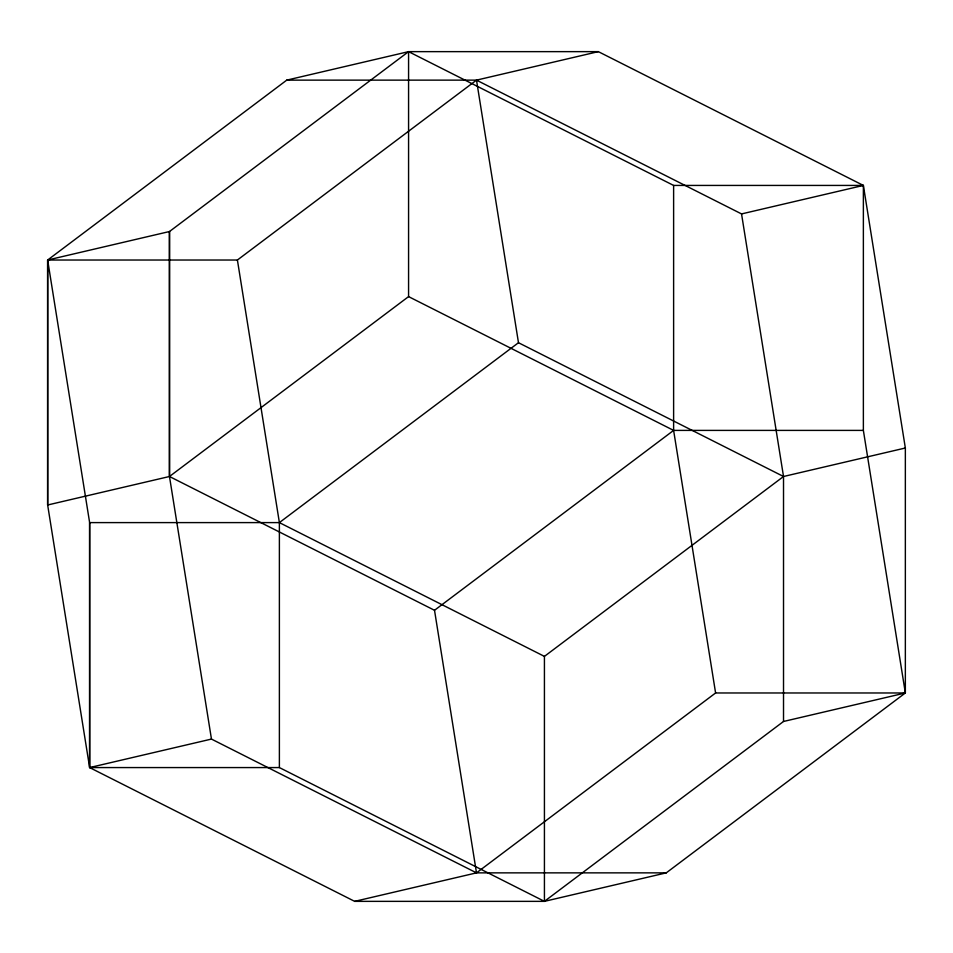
<?xml version="1.0" encoding="UTF-8"?>
<svg xmlns="http://www.w3.org/2000/svg" width="953" height="953" viewBox="0 0 953 953"><rect width="100%" height="100%" fill="white"/><g stroke="black" fill="none" stroke-linecap="round" stroke-linejoin="round"><path stroke-width="1.43" d="M408.575 51.641L408.575 296.609L169.479 476.5L47.65 504.995L47.65 260.026L169.479 231.531L408.575 51.641L673.616 185.43L863.37 185.43L863.37 430.399L905.35 692.974L783.521 721.469L544.425 901.359L279.384 767.57L279.384 522.601L237.404 260.026L476.5 80.135L598.329 51.641L863.37 185.43L905.35 448.005L905.35 692.974L666.254 872.865L544.425 901.359L354.671 901.359L89.63 767.57L47.65 504.995L47.65 260.026L286.746 80.135L408.575 51.641L598.329 51.641M354.671 901.359L476.5 872.865L715.596 692.974L673.616 430.399L673.616 185.43M783.521 721.469L783.521 476.5L741.541 213.925L476.5 80.135L286.746 80.135M237.404 260.026L47.65 260.026L89.63 522.601L279.384 522.601L518.48 342.711L476.5 80.135M666.254 872.865L476.5 872.865L434.52 610.289L673.616 430.399L863.37 430.399M544.425 901.359L544.425 656.391L783.521 476.5L905.35 448.005M741.541 213.925L863.37 185.43M476.5 872.865L211.459 739.075L89.63 767.57L89.63 522.601L89.63 767.57L279.384 767.57M715.596 692.974L905.35 692.974M518.48 342.711L783.521 476.5M408.575 296.609L673.616 430.399M279.384 522.601L544.425 656.391M434.52 610.289L169.479 476.5L169.479 231.531L169.479 476.5L211.459 739.075"/></g></svg>
